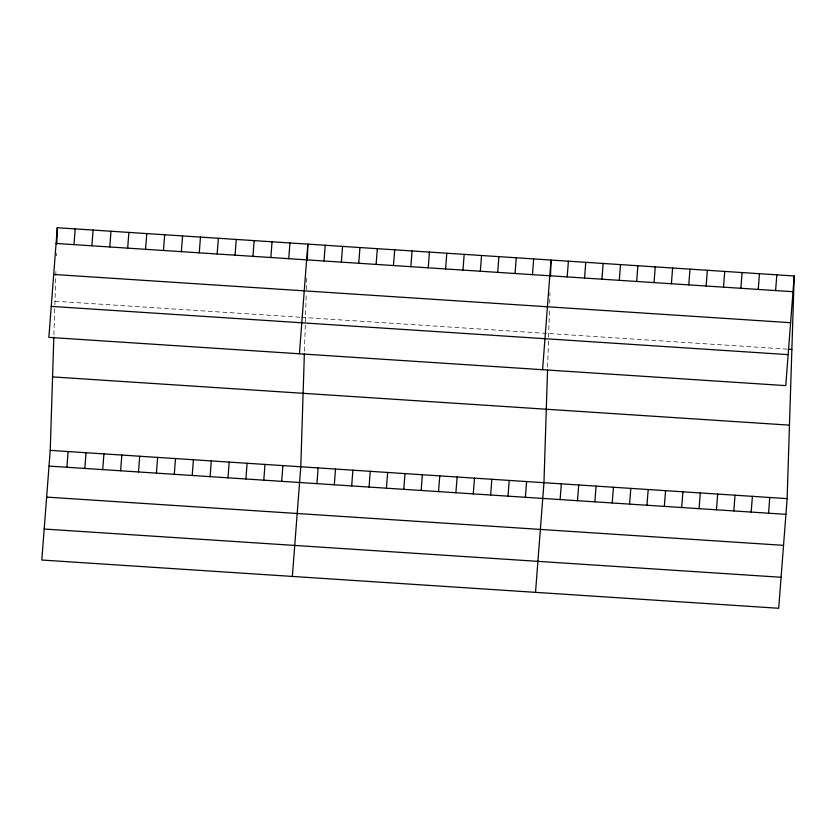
<?xml version="1.0" encoding="UTF-8"?>
<svg xmlns="http://www.w3.org/2000/svg" width="836" height="836" viewBox="0 0 836 836"><rect width="100%" height="100%" fill="white"/><g stroke="black" fill="none" stroke-linecap="round" stroke-linejoin="round"><path stroke-width="0.63" stroke-dasharray="4.18 3.13" d="M53.901 334.849L54.821 306.007M54.852 304.806L56.002 268.544M56.409 255.722L56.482 253.381M304.45 351.245L306.289 293.112M306.404 289.611L306.77 277.949M547.622 367.171L548.541 338.329M548.573 337.127L549.471 309.038M549.649 303.207L549.983 292.704M54.967 301.2L300.406 317.272M301.681 317.356L786.906 349.124"/><path stroke-width="1.25" d="M794.2 275.974L785.767 385.626L48.864 337.378L57.297 227.726L794.2 275.974L787.136 498.622L778.703 608.274L41.8 560.026L50.233 450.374L53.828 337.253M56.785 244.06L57.297 227.726M304.367 353.649L300.782 466.781L292.349 576.432M307.324 260.456L307.847 244.133L299.413 353.785M547.549 369.575L543.964 482.696L535.521 592.348M550.506 276.382L551.018 260.059L542.585 369.7M73.986 244.624L75.198 228.897M66.922 467.272L68.134 451.544M91.887 245.794L93.089 230.067M84.823 468.442L86.024 452.715M109.777 246.965L110.989 231.248M102.713 469.613L103.925 453.885M127.678 248.135L128.88 232.418M120.614 470.783L121.826 455.066M145.569 249.306L146.781 233.589M138.504 471.953L139.716 456.237M163.469 250.486L164.682 234.759M156.405 473.134L157.617 457.407M181.36 251.657L182.572 235.93M174.296 474.305L175.508 458.577M199.261 252.827L200.473 237.1M192.196 475.475L193.409 459.748M217.151 253.998L218.363 238.27M210.097 476.645L211.299 460.918M235.052 255.168L236.264 239.441M227.988 477.816L229.2 462.089M252.953 256.339L254.154 240.622M245.888 478.986L247.09 463.269M270.843 257.509L272.055 241.792M263.779 480.157L264.991 464.44M288.744 258.679L289.946 242.962M281.68 481.327L282.892 465.61M324.002 260.989L325.214 245.272M316.938 483.636L318.15 467.92M341.381 262.128L342.582 246.411M334.316 484.775L335.518 469.059M358.748 263.267L359.95 247.54M351.684 485.915L352.896 470.187M376.116 264.406L377.329 248.679M369.052 487.054L370.264 471.326M393.484 265.545L394.696 249.818M386.42 488.193L387.632 472.465M410.852 266.684L412.064 250.957M403.788 489.321L405 473.604M428.22 267.813L429.432 252.096M421.166 490.46L422.368 474.743M445.598 268.952L446.8 253.235M438.534 491.599L439.746 475.883M462.966 270.091L464.179 254.363M455.902 492.738L457.114 477.011M480.334 271.23L481.546 255.502M473.27 493.877L474.482 478.15M497.702 272.369L498.914 256.642M490.638 495.016L491.85 479.289M515.07 273.497L516.282 257.781M508.006 496.145L509.218 480.428M532.448 274.636L533.65 258.92M525.384 497.284L526.586 481.567M567.184 276.915L568.396 261.187M560.12 499.562L561.332 483.835M584.552 278.054L585.764 262.326M577.488 500.701L578.7 484.974M601.92 279.193L603.132 263.465M594.856 501.84L596.068 486.113M619.288 280.321L620.5 264.604M612.234 502.969L613.436 487.252M636.666 281.46L637.868 265.743M629.602 504.108L630.814 488.391M654.034 282.599L655.246 266.872M646.97 505.247L648.182 489.52M671.402 283.738L672.614 268.011M664.338 506.386L665.55 490.659M688.77 284.877L689.982 269.15M681.706 507.525L682.918 491.798M706.138 286.016L707.35 270.289M699.074 508.664L700.286 492.937M723.516 287.145L724.718 271.428M716.452 509.793L717.654 494.076M740.884 288.284L742.086 272.567M733.82 510.932L735.032 495.215M758.252 289.423L759.464 273.696M751.188 512.071L752.4 496.344M775.62 290.562L776.832 274.835M768.556 513.21L769.768 497.483M56.085 243.454L792.988 291.701M53.703 274.448L790.605 322.696M788.149 349.208L791.87 349.448M51.247 306.384L788.149 354.631M52.563 376.9L789.466 425.148M50.233 450.374L787.136 498.622M49.031 466.101L785.924 514.349M46.638 497.096L783.541 545.344M44.183 529.031L781.085 577.279"/></g></svg>
